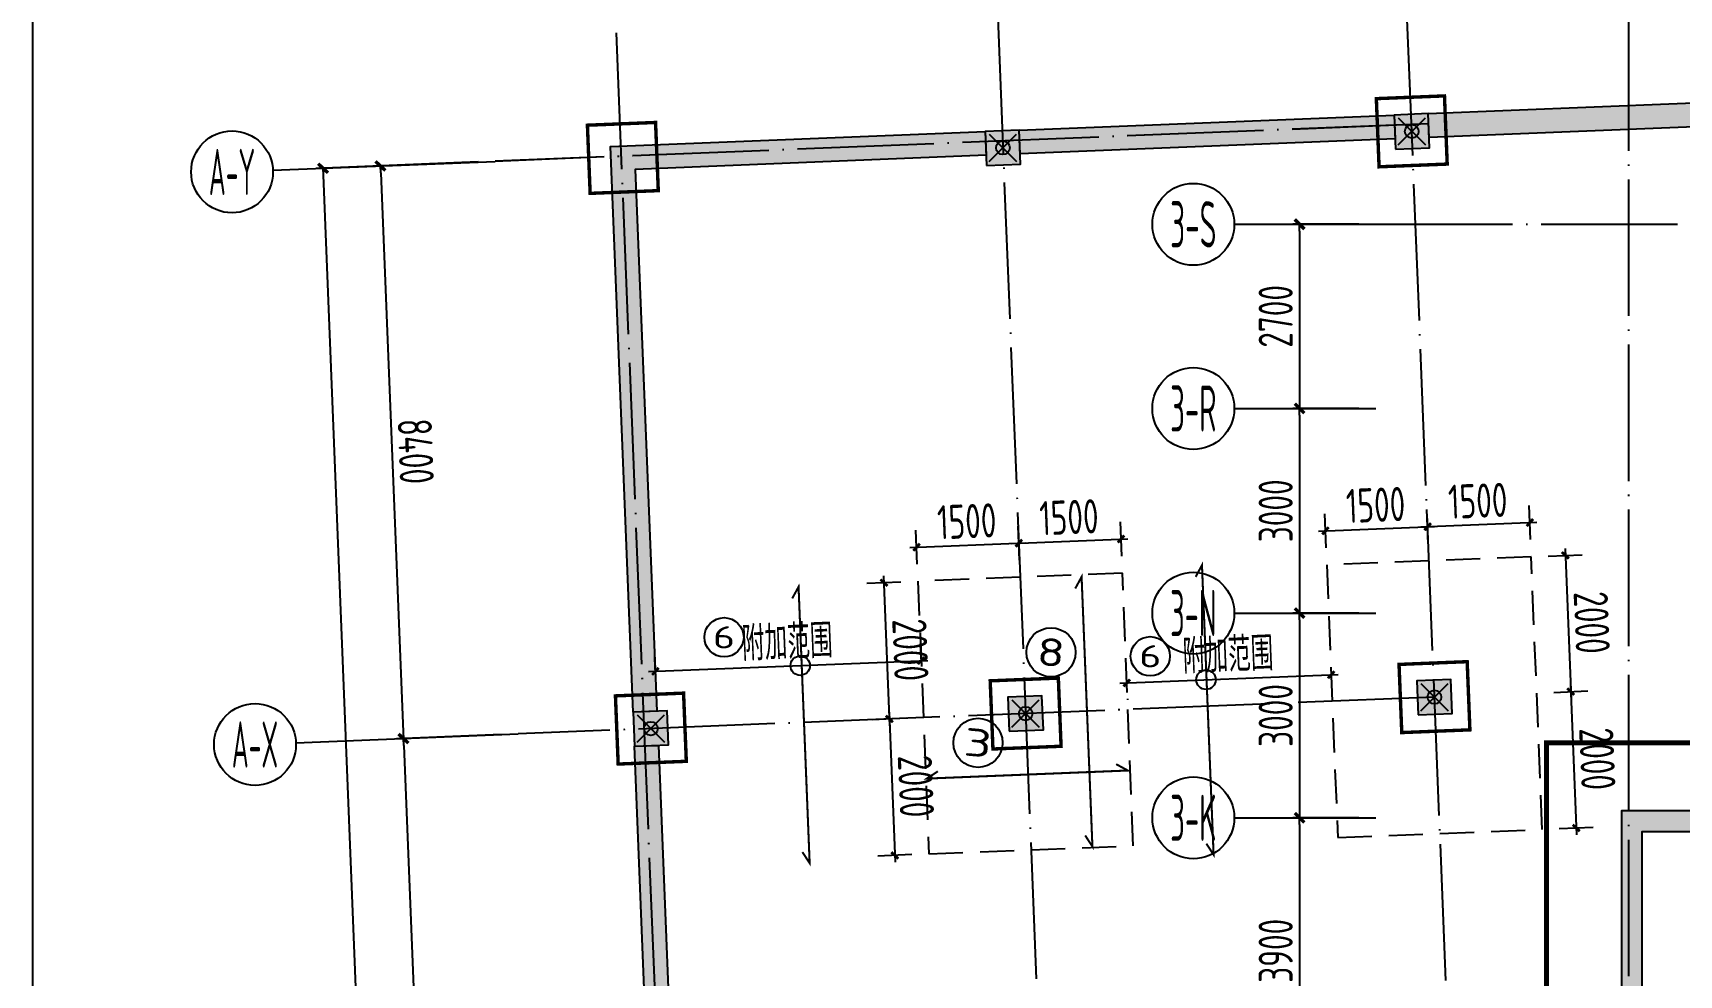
# Model space of a CAD drawing. Extents: x -57409 to 252654, y -8259 to 229119.
# Drawn here: x 23132 to 47271, y 200058 to 213868 of the extents above; entities that cross this region are included whole.
import ezdxf
from ezdxf.enums import TextEntityAlignment as Align

# ---------------------------------------------------------------- set-up
doc = ezdxf.new("R2010")
doc.units = 0
doc.header["$LTSCALE"] = 100
doc.header["$PDMODE"] = 35
doc.header["$PDSIZE"] = 200
doc.linetypes.add('DASHED', pattern=[0.75, 0.5, -0.25])
doc.linetypes.add('DOTE', pattern=[2.42, 2, -0.2, 0.02, -0.2])
doc.layers.get('0').update_dxf_attribs({"linetype": 'CONTINUOUS'})
doc.layers.get('Defpoints').update_dxf_attribs({"linetype": 'CONTINUOUS'})
for name, color, linetype in [('B-TEXT', 3, 'CONTINUOUS'), ('codim', 7, 'CONTINUOUS'), ('COLU', 7, 'CONTINUOUS'), ('CT', 2, 'CONTINUOUS'), ('dote', 253, 'DOTE'), ('h填实-主楼', 254, 'CONTINUOUS'), ('h填实-柱墙', 254, 'CONTINUOUS'), ('Q-dote', 253, 'DOTE'), ('WALL', 3, 'CONTINUOUS'), ('wall-主楼', 2, 'CONTINUOUS'), ('Z-AXIS', 3, 'CONTINUOUS'), ('Z-TEXT', 2, 'CONTINUOUS'), ('z柱下板带', 140, 'CONTINUOUS'), ('z柱下板带1', 60, 'CONTINUOUS'), ('板底钢筋', 24, 'CONTINUOUS')]:
    doc.layers.add(name, color=color, linetype=linetype)
doc.layers.add('mis', color=31, linetype='CONTINUOUS', plot=False)
doc.layers.add('重心计算', color=7, linetype='CONTINUOUS', plot=False)
doc.styles.add('_TCH_AXIS', font='tssdeng.shx', dxfattribs={"width": 0.7, "bigfont": 'tssdchn.shx'})
doc.styles.add('COMPLEX', font='tssdeng.shx', dxfattribs={"width": 0.7, "bigfont": 'tssdchn.shx'})
doc.styles.add('Jgcad-DIM', font='tssdeng.shx', dxfattribs={"width": 0.7, "bigfont": 'tssdchn.shx'})
doc.styles.add('TSSD_Dimension', font='tssdeng.shx', dxfattribs={"width": 0.7})
doc.dimstyles.new('TSSD_100_100$0', dxfattribs={"dimtxt": 300, "dimasz": 100, "dimexe": 100, "dimexo": 250, "dimgap": 100, "dimtad": 1, "dimdec": 0, "dimzin": 0, "dimdsep": 46, "dimtxsty": 'TSSD_Dimension', "dimblk": '_tsdbk', "dimblk1": '_tsdbk', "dimblk2": '_tsdbk', "dimsah": 1, "dimcen": 0, "dimdle": 100, "dimclrt": 7, "dimadec": 0, "dimazin": 0, "dimtfac": 1, "dimtdec": 0, "dimtix": 1, "dimtmove": 2, "dimatfit": 3, "dimldrblk": '_tsdbk', "dimfxl": 1, "dimtolj": 1, "dimtzin": 0, "dimarcsym": 0})

# ---------------------------------------------------------------- blocks, each defined once
blk = doc.blocks.new('_tsdbk')
blk.add_line((-1, 0), (0, 0))
at = {"const_width": 0.5}
blk.add_lwpolyline([(-0.7, -0.7), (0.7, 0.7)], dxfattribs=at)
blk = doc.blocks.new('*D85')
at = {"layer": 'Defpoints', "color": 0}
for p in [(29911, 211986), (28565, 203525), (30248, 203592)]:
    blk.add_point(p, dxfattribs=at)
at = {"layer": 'Z-AXIS', "color": 0, "lineweight": -2}
for p, q in [((29661, 211976), (28128, 211914)), ((28232, 211818), (28561, 203625)), ((29998, 203582), (28465, 203521))]:
    blk.add_line(p, q, dxfattribs=at)
at = {"layer": 'Z-AXIS', "color": 0, "lineweight": -2, "xscale": 100, "yscale": 100, "zscale": 100}
for p, rotation in [((28228, 211918), 92.29877300043938), ((28565, 203525), 272.2987730004394)]:
    blk.add_blockref('_tsdbk', p, dxfattribs=dict(at, rotation=rotation))
at = {"layer": 'Z-AXIS', "color": 7, "insert": (28746, 207735), "char_height": 500, "attachment_point": 5, "rotation": 272.2988, "style": 'TSSD_Dimension'}
blk.add_mtext('\\A1;8400', dxfattribs=at)
blk = doc.blocks.new('*D86')
at = {"layer": 'Defpoints', "color": 0}
for p in [(30248, 203592), (28890, 195431), (30573, 195499)]:
    blk.add_point(p, dxfattribs=at)
at = {"layer": 'Z-AXIS', "color": 0, "lineweight": -2}
for p, q in [((29998, 203582), (28465, 203521)), ((28569, 203425), (28886, 195531)), ((30323, 195489), (28790, 195427))]:
    blk.add_line(p, q, dxfattribs=at)
at = {"layer": 'Z-AXIS', "color": 0, "lineweight": -2, "xscale": 100, "yscale": 100, "zscale": 100}
for p, rotation in [((28565, 203525), 92.29877300043938), ((28890, 195431), 272.2987730004394)]:
    blk.add_blockref('_tsdbk', p, dxfattribs=dict(at, rotation=rotation))
at = {"layer": 'Z-AXIS', "color": 7, "insert": (29077, 199492), "char_height": 500, "attachment_point": 5, "rotation": 272.2988, "style": 'TSSD_Dimension'}
blk.add_mtext('\\A1;8100', dxfattribs=at)
blk = doc.blocks.new('_AXISO')
blk.add_circle((0, 0), 0.5)
at = {"layer": 'B-TEXT', "style": 'COMPLEX', "width": 1.450893}
blk.add_attdef('A', text='', height=0.56, dxfattribs=at).set_placement((0.249375, -0.28), (0.749375, -0.28), align=Align.FIT)
blk = doc.blocks.new('*D107')
at = {"layer": 'Defpoints', "color": 0}
for p in [(29911, 211986), (27387, 211884), (36385, 50715)]:
    blk.add_point(p, dxfattribs=at)
at = {"layer": 'Z-AXIS', "color": 0, "lineweight": -2}
for p, q in [((29661, 211976), (27287, 211880)), ((33856, 50714), (27391, 211784)), ((36135, 50705), (33760, 50610))]:
    blk.add_line(p, q, dxfattribs=at)
at = {"layer": 'Z-AXIS', "color": 0, "lineweight": -2, "xscale": 100, "yscale": 100, "zscale": 100}
for p, rotation in [((27387, 211884), 92.29877300043938), ((33860, 50614), 272.2987730004394)]:
    blk.add_blockref('_tsdbk', p, dxfattribs=dict(at, rotation=rotation))
at = {"layer": 'Z-AXIS', "color": 7, "insert": (30973, 131263), "char_height": 500, "attachment_point": 5, "rotation": 272.2988, "style": 'TSSD_Dimension'}
blk.add_mtext('\\A1;161400', dxfattribs=at)
blk = doc.blocks.new('*D292')
at = {"layer": 'Defpoints', "color": 0}
for p in [(42827, 211063), (41706, 208363), (42827, 208363)]:
    blk.add_point(p, dxfattribs=at)
at = {"layer": 'Z-AXIS', "color": 0, "lineweight": -2}
for p, q in [((42577, 211063), (41606, 211063)), ((41706, 210963), (41706, 208463)), ((42577, 208363), (41606, 208363))]:
    blk.add_line(p, q, dxfattribs=at)
at = {"layer": 'Z-AXIS', "color": 0, "lineweight": -2, "xscale": 100, "yscale": 100, "zscale": 100}
for p, rotation in [((41706, 211063), 90), ((41706, 208363), 270)]:
    blk.add_blockref('_tsdbk', p, dxfattribs=dict(at, rotation=rotation))
at = {"layer": 'Z-AXIS', "color": 7, "insert": (41356, 209713), "char_height": 500, "attachment_point": 5, "rotation": 90, "style": 'TSSD_Dimension'}
blk.add_mtext('\\A1;2700', dxfattribs=at)
blk = doc.blocks.new('*D293')
at = {"layer": 'Defpoints', "color": 0}
for p in [(42827, 208363), (41706, 205363), (42827, 205363)]:
    blk.add_point(p, dxfattribs=at)
at = {"layer": 'Z-AXIS', "color": 0, "lineweight": -2}
for p, q in [((42577, 208363), (41606, 208363)), ((41706, 208263), (41706, 205463)), ((42577, 205363), (41606, 205363))]:
    blk.add_line(p, q, dxfattribs=at)
at = {"layer": 'Z-AXIS', "color": 0, "lineweight": -2, "xscale": 100, "yscale": 100, "zscale": 100}
for p, rotation in [((41706, 208363), 90), ((41706, 205363), 270)]:
    blk.add_blockref('_tsdbk', p, dxfattribs=dict(at, rotation=rotation))
at = {"layer": 'Z-AXIS', "color": 7, "insert": (41356, 206863), "char_height": 500, "attachment_point": 5, "rotation": 90, "style": 'TSSD_Dimension'}
blk.add_mtext('\\A1;3000', dxfattribs=at)
blk = doc.blocks.new('*D294')
at = {"layer": 'Defpoints', "color": 0}
for p in [(42827, 205363), (41706, 202363), (42827, 202363)]:
    blk.add_point(p, dxfattribs=at)
at = {"layer": 'Z-AXIS', "color": 0, "lineweight": -2}
for p, q in [((42577, 205363), (41606, 205363)), ((41706, 205263), (41706, 202463)), ((42577, 202363), (41606, 202363))]:
    blk.add_line(p, q, dxfattribs=at)
at = {"layer": 'Z-AXIS', "color": 0, "lineweight": -2, "xscale": 100, "yscale": 100, "zscale": 100}
for p, rotation in [((41706, 205363), 90), ((41706, 202363), 270)]:
    blk.add_blockref('_tsdbk', p, dxfattribs=dict(at, rotation=rotation))
at = {"layer": 'Z-AXIS', "color": 7, "insert": (41356, 203863), "char_height": 500, "attachment_point": 5, "rotation": 90, "style": 'TSSD_Dimension'}
blk.add_mtext('\\A1;3000', dxfattribs=at)
blk = doc.blocks.new('*D295')
at = {"layer": 'Defpoints', "color": 0}
for p in [(42827, 202363), (41706, 198463), (42827, 198463)]:
    blk.add_point(p, dxfattribs=at)
at = {"layer": 'Z-AXIS', "color": 0, "lineweight": -2}
for p, q in [((42577, 202363), (41606, 202363)), ((41706, 202263), (41706, 198563)), ((42577, 198463), (41606, 198463))]:
    blk.add_line(p, q, dxfattribs=at)
at = {"layer": 'Z-AXIS', "color": 0, "lineweight": -2, "xscale": 100, "yscale": 100, "zscale": 100}
for p, rotation in [((41706, 202363), 90), ((41706, 198463), 270)]:
    blk.add_blockref('_tsdbk', p, dxfattribs=dict(at, rotation=rotation))
at = {"layer": 'Z-AXIS', "color": 7, "insert": (41356, 200413), "char_height": 500, "attachment_point": 5, "rotation": 90, "style": 'TSSD_Dimension'}
blk.add_mtext('\\A1;3900', dxfattribs=at)
blk = doc.blocks.new('_ArchTick')
at = {"color": 0, "linetype": 'ByBlock', "const_width": 0.4}
blk.add_lwpolyline([(-0.5, -0.5), (0.5, 0.5)], dxfattribs=at)
blk = doc.blocks.new('*D1723')
at = {"layer": 'codim', "color": 7, "lineweight": -2}
for p, q in [((43594, 206380), (43574, 206880)), ((42095, 206320), (42075, 206819))]:
    blk.add_line(p, q, dxfattribs=at)
at = {"layer": 'codim', "color": 0, "lineweight": -2}
blk.add_line((41985, 206566), (43684, 206634), dxfattribs=at)
at = {"layer": 'Defpoints', "color": 0}
for p in [(43584, 206630), (42105, 206070), (43604, 206130)]:
    blk.add_point(p, dxfattribs=at)
at = {"layer": 'codim', "color": 0, "lineweight": -2, "xscale": 100, "yscale": 100, "zscale": 100}
for p, rotation in [((42085, 206570), 182.2987729971084), ((43584, 206630), 2.298772997108385)]:
    blk.add_blockref('_ArchTick', p, dxfattribs=dict(at, rotation=rotation))
at = {"layer": 'codim', "color": 1, "insert": (42821, 206949), "char_height": 500, "attachment_point": 5, "rotation": 2.2988, "style": 'Jgcad-DIM'}
blk.add_mtext('\\A1;1500', dxfattribs=at)
blk = doc.blocks.new('*D1724')
at = {"layer": 'codim', "color": 7, "lineweight": -2}
for p, q in [((43594, 206380), (43574, 206880)), ((45093, 206440), (45073, 206940))]:
    blk.add_line(p, q, dxfattribs=at)
at = {"layer": 'codim', "color": 0, "lineweight": -2}
blk.add_line((43484, 206626), (45183, 206694), dxfattribs=at)
at = {"layer": 'Defpoints', "color": 0}
for p in [(45083, 206690), (45103, 206190), (43604, 206130)]:
    blk.add_point(p, dxfattribs=at)
at = {"layer": 'codim', "color": 0, "lineweight": -2, "xscale": 100, "yscale": 100, "zscale": 100}
for p, rotation in [((43584, 206630), 182.2987729971084), ((45083, 206690), 2.298772997108385)]:
    blk.add_blockref('_ArchTick', p, dxfattribs=dict(at, rotation=rotation))
at = {"layer": 'codim', "color": 1, "insert": (44319, 207010), "char_height": 500, "attachment_point": 5, "rotation": 2.2988, "style": 'Jgcad-DIM'}
blk.add_mtext('\\A1;1500', dxfattribs=at)
blk = doc.blocks.new('*D1735')
at = {"layer": 'codim', "color": 7, "lineweight": -2}
for p, q in [((45353, 206200), (45852, 206220)), ((45433, 204202), (45933, 204222))]:
    blk.add_line(p, q, dxfattribs=at)
at = {"layer": 'codim', "color": 0, "lineweight": -2}
blk.add_line((45599, 206310), (45687, 204112), dxfattribs=at)
at = {"layer": 'Defpoints', "color": 0}
for p in [(45103, 206190), (45183, 204192), (45683, 204212)]:
    blk.add_point(p, dxfattribs=at)
at = {"layer": 'codim', "color": 0, "lineweight": -2, "xscale": 100, "yscale": 100, "zscale": 100}
for p, rotation in [((45603, 206210), 92.29877300032996), ((45683, 204212), 272.29877300033)]:
    blk.add_blockref('_ArchTick', p, dxfattribs=dict(at, rotation=rotation))
at = {"layer": 'codim', "color": 1, "insert": (45992, 205225), "char_height": 500, "attachment_point": 5, "rotation": 272.2988, "style": 'Jgcad-DIM'}
blk.add_mtext('\\A1;2000', dxfattribs=at)
blk = doc.blocks.new('*D1736')
at = {"layer": 'codim', "color": 7, "lineweight": -2}
for p, q in [((45433, 204202), (45933, 204222)), ((45513, 202204), (46013, 202224))]:
    blk.add_line(p, q, dxfattribs=at)
at = {"layer": 'codim', "color": 0, "lineweight": -2}
blk.add_line((45679, 204312), (45767, 202114), dxfattribs=at)
at = {"layer": 'Defpoints', "color": 0}
for p in [(45183, 204192), (45263, 202194), (45763, 202214)]:
    blk.add_point(p, dxfattribs=at)
at = {"layer": 'codim', "color": 0, "lineweight": -2, "xscale": 100, "yscale": 100, "zscale": 100}
for p, rotation in [((45683, 204212), 92.29877300032996), ((45763, 202214), 272.29877300033)]:
    blk.add_blockref('_ArchTick', p, dxfattribs=dict(at, rotation=rotation))
at = {"layer": 'codim', "color": 1, "insert": (46073, 203227), "char_height": 500, "attachment_point": 5, "rotation": 272.2988, "style": 'Jgcad-DIM'}
blk.add_mtext('\\A1;2000', dxfattribs=at)
blk = doc.blocks.new('*D1737')
at = {"layer": 'codim', "color": 7, "lineweight": -2}
for p, q in [((37599, 206139), (37579, 206639)), ((36100, 206079), (36080, 206579))]:
    blk.add_line(p, q, dxfattribs=at)
at = {"layer": 'codim', "color": 0, "lineweight": -2}
blk.add_line((35990, 206325), (37689, 206393), dxfattribs=at)
at = {"layer": 'Defpoints', "color": 0}
for p in [(37589, 206389), (36110, 205829), (37609, 205889)]:
    blk.add_point(p, dxfattribs=at)
at = {"layer": 'codim', "color": 0, "lineweight": -2, "xscale": 100, "yscale": 100, "zscale": 100}
for p, rotation in [((36090, 206329), 182.2987729971116), ((37589, 206389), 2.298772997111629)]:
    blk.add_blockref('_ArchTick', p, dxfattribs=dict(at, rotation=rotation))
at = {"layer": 'codim', "color": 1, "insert": (36826, 206709), "char_height": 500, "attachment_point": 5, "rotation": 2.2988, "style": 'Jgcad-DIM'}
blk.add_mtext('\\A1;1500', dxfattribs=at)
blk = doc.blocks.new('*D1738')
at = {"layer": 'codim', "color": 7, "lineweight": -2}
for p, q in [((37599, 206139), (37579, 206639)), ((39098, 206199), (39078, 206699))]:
    blk.add_line(p, q, dxfattribs=at)
at = {"layer": 'codim', "color": 0, "lineweight": -2}
blk.add_line((37489, 206385), (39188, 206453), dxfattribs=at)
at = {"layer": 'Defpoints', "color": 0}
for p in [(39088, 206449), (39108, 205950), (37609, 205889)]:
    blk.add_point(p, dxfattribs=at)
at = {"layer": 'codim', "color": 0, "lineweight": -2, "xscale": 100, "yscale": 100, "zscale": 100}
for p, rotation in [((37589, 206389), 182.2987729971116), ((39088, 206449), 2.298772997111629)]:
    blk.add_blockref('_ArchTick', p, dxfattribs=dict(at, rotation=rotation))
at = {"layer": 'codim', "color": 1, "insert": (38324, 206769), "char_height": 500, "attachment_point": 5, "rotation": 2.2988, "style": 'Jgcad-DIM'}
blk.add_mtext('\\A1;1500', dxfattribs=at)
blk = doc.blocks.new('*D1739')
at = {"layer": 'codim', "color": 0, "lineweight": -2}
blk.add_line((35607, 205909), (35695, 203711), dxfattribs=at)
at = {"layer": 'codim', "color": 7, "lineweight": -2}
for p, q in [((35860, 205819), (35361, 205799)), ((35941, 203821), (35441, 203801))]:
    blk.add_line(p, q, dxfattribs=at)
at = {"layer": 'Defpoints', "color": 0}
for p in [(36110, 205829), (35691, 203811), (36190, 203831)]:
    blk.add_point(p, dxfattribs=at)
at = {"layer": 'codim', "color": 0, "lineweight": -2, "xscale": 100, "yscale": 100, "zscale": 100}
for p, rotation in [((35611, 205809), 92.2987729936601), ((35691, 203811), 272.2987729936601)]:
    blk.add_blockref('_ArchTick', p, dxfattribs=dict(at, rotation=rotation))
at = {"layer": 'codim', "color": 1, "insert": (36000, 204824), "char_height": 500, "attachment_point": 5, "rotation": 272.2988, "style": 'Jgcad-DIM'}
blk.add_mtext('\\A1;2000', dxfattribs=at)
blk = doc.blocks.new('*D1740')
at = {"layer": 'codim', "color": 7, "lineweight": -2}
for p, q in [((35941, 203821), (35441, 203801)), ((36021, 201823), (35521, 201802))]:
    blk.add_line(p, q, dxfattribs=at)
at = {"layer": 'codim', "color": 0, "lineweight": -2}
blk.add_line((35687, 203911), (35775, 201713), dxfattribs=at)
at = {"layer": 'Defpoints', "color": 0}
for p in [(36190, 203831), (35771, 201812), (36271, 201833)]:
    blk.add_point(p, dxfattribs=at)
at = {"layer": 'codim', "color": 0, "lineweight": -2, "xscale": 100, "yscale": 100, "zscale": 100}
for p, rotation in [((35691, 203811), 92.2987729936601), ((35771, 201812), 272.2987729936601)]:
    blk.add_blockref('_ArchTick', p, dxfattribs=dict(at, rotation=rotation))
at = {"layer": 'codim', "color": 1, "insert": (36081, 202826), "char_height": 500, "attachment_point": 5, "rotation": 272.2988, "style": 'Jgcad-DIM'}
blk.add_mtext('\\A1;2000', dxfattribs=at)
blk = doc.blocks.new('*D2856')
at = {"layer": 'codim', "color": 0, "lineweight": -2}
blk.add_line((39072, 204336), (42270, 204464), dxfattribs=at)
at = {"layer": 'codim', "color": 7, "lineweight": -2}
for p, q in [((42179, 204230), (42180, 204210)), ((39182, 204109), (39182, 204090))]:
    blk.add_line(p, q, dxfattribs=at)
at = {"layer": 'Defpoints', "color": 0}
for p in [(42169, 204479), (42170, 204460), (39172, 204359)]:
    blk.add_point(p, dxfattribs=at)
at = {"layer": 'codim', "color": 0, "lineweight": -2, "xscale": 100, "yscale": 100, "zscale": 100}
for p, rotation in [((42170, 204460), 2.30000000000001), ((39172, 204340), 182.3)]:
    blk.add_blockref('_ArchTick', p, dxfattribs=dict(at, rotation=rotation))
at = {"layer": 'codim', "color": 1, "insert": (40657, 204750), "char_height": 500, "attachment_point": 5, "rotation": 2.3, "style": 'Jgcad-DIM'}
blk.add_mtext('\\A1;附加范围', dxfattribs=at)
blk = doc.blocks.new('*D2857')
at = {"layer": 'codim', "color": 7, "lineweight": -2}
for p, q in [((32259, 204539), (32250, 204759)), ((36156, 204695), (36147, 204915))]:
    blk.add_line(p, q, dxfattribs=at)
at = {"layer": 'codim', "color": 0, "lineweight": -2}
blk.add_line((32160, 204505), (36257, 204670), dxfattribs=at)
at = {"layer": 'Defpoints', "color": 0}
for p in [(36157, 204666), (32269, 204289), (36166, 204445)]:
    blk.add_point(p, dxfattribs=at)
at = {"layer": 'codim', "color": 0, "lineweight": -2, "xscale": 100, "yscale": 100, "zscale": 100}
for p, rotation in [((36157, 204666), 2.30000000000001), ((32260, 204509), 182.3)]:
    blk.add_blockref('_ArchTick', p, dxfattribs=dict(at, rotation=rotation))
at = {"layer": 'codim', "color": 1, "insert": (34194, 204937), "char_height": 500, "attachment_point": 5, "rotation": 2.3, "style": 'Jgcad-DIM'}
blk.add_mtext('\\A1;附加范围', dxfattribs=at)
blk = doc.blocks.new('1')
at = {"layer": 'dote', "ltscale": 10}
for p, q in [((468509, 599743), (458615, 590271)), ((458698, 592855), (587451, 458371))]:
    blk.add_line(p, q, dxfattribs=at)
blk = doc.blocks.new('后浇带现场')
at = {"layer": 'dote', "ltscale": 10}
blk.add_line((671176, 759802), (657490, 759253), dxfattribs=at)
at = {"layer": 'Q-dote', "ltscale": 10}
blk.add_line((659263, 761135), (666731, 575100), dxfattribs=at)
at = {"color": 1, "lineweight": 30, "rotation": 318.5460777723208}
blk.add_blockref('1', (-77006, 620463), dxfattribs=at)

msp = doc.modelspace()

# ---------------------------------------------------------------- hatches: boundary and pattern name
at = {"layer": 'h填实-主楼'}
msp.add_hatch(color=256, dxfattribs=at).paths.add_polyline_path([(48427.6, 201662.7), (48427.6, 202462.7), (46427.6, 202462.7), (46427.6, 197162.7), (47327.6, 197162.7), (47327.6, 197462.7), (46927.6, 197462.7), (46927.6, 197662.7), (46727.6, 197662.7), (46727.6, 202162.7), (48127.6, 202162.7), (48127.6, 201662.7)])
at = {"layer": 'h填实-柱墙'}
for points in [[(43605.3, 212335.2), (43591.2, 212684.9), (49677.6, 212929.2), (49677.6, 211312.7), (61327.6, 211312.7), (61327.6, 210962.7), (49327.6, 210962.7), (49327.6, 212565)], [(43111.7, 212165.2), (43611.3, 212185.3), (43591.2, 212684.9), (43091.6, 212664.8)], [(37116.5, 211924.6), (37616.1, 211944.6), (37596.1, 212444.2), (37096.5, 212424.2)], [(37596.1, 212444.2), (43091.6, 212664.8), (43105.7, 212315.1), (37610.1, 212094.5)], [(31933.8, 203910.2), (31600.9, 212203.6), (37096.5, 212424.2), (37110.5, 212074.5), (31964.7, 211867.9), (32283.5, 203924.3)], [(43444.6, 203871.9), (43944.2, 203892), (43924.2, 204391.6), (43424.6, 204371.5)], [(37449.4, 203631.3), (37949, 203651.3), (37929, 204150.9), (37429.4, 204130.9)], [(31953.9, 203410.7), (32453.5, 203430.7), (32433.4, 203930.3), (31933.8, 203910.2)], [(31953.9, 203410.7), (32303.6, 203424.7), (32608.4, 195830.8), (32258.7, 195816.8)]]:
    msp.add_hatch(color=256, dxfattribs=at).paths.add_polyline_path(points)

# ---------------------------------------------------------------- linework, layer by layer
at = {"layer": 'codim'}
for centre in [(34383.4, 204592.7), (40334.6, 204386.5)]:
    msp.add_circle(centre, 142.6, dxfattribs=at)
at = {"layer": 'COLU'}
for points in [[(43111.7, 212165.2), (43611.3, 212185.3), (43591.2, 212684.9), (43091.6, 212664.8)], [(37116.5, 211924.6), (37616.1, 211944.6), (37596.1, 212444.2), (37096.5, 212424.2)], [(43444.6, 203871.9), (43944.2, 203892), (43924.2, 204391.6), (43424.6, 204371.5)], [(37449.4, 203631.3), (37949, 203651.3), (37929, 204150.9), (37429.4, 204130.9)], [(31953.9, 203410.7), (32453.5, 203430.7), (32433.4, 203930.3), (31933.8, 203910.2)]]:
    msp.add_lwpolyline(points, close=True, dxfattribs=at)
at = {"layer": 'CT', "const_width": 50}
for points in [[(42871.9, 211905.4), (43871.1, 211945.5), (43831, 212944.7), (42831.8, 212904.6)], [(31303.2, 211516.1), (32302.4, 211556.2), (32262.3, 212555.4), (31263.1, 212515.3)], [(43204.8, 203612.1), (44204, 203652.2), (44163.9, 204651.4), (43164.7, 204611.3)], [(37209.7, 203371.4), (38208.9, 203411.5), (38168.8, 204410.7), (37169.6, 204370.6)], [(31714.1, 203150.8), (32713.3, 203190.9), (32673.2, 204190.1), (31674, 204150)]]:
    msp.add_lwpolyline(points, close=True, dxfattribs=at)
at = {"layer": 'CT', "const_width": 75}
msp.add_lwpolyline([(59927.7, 209162.5), (51627.7, 209162.5), (51627.7, 206363.5), (48227.7, 206362.9), (48227.7, 203462.9), (45327.7, 203462.5), (45327.7, 196462.8), (47527.7, 196462.9), (47527.7, 195862.9), (52927.7, 195862.9), (52927.7, 197312.9), (55927.5, 197312.9), (55927.5, 193313.6), (61327.5, 193313.5)], dxfattribs=at)
at = {"layer": 'CT', "color": 1, "const_width": 75}
msp.add_lwpolyline([(59927.7, 208812.5), (51927.7, 208812.5), (51927.7, 206313.5), (48227.7, 206312.9), (48227.7, 203462.9), (45327.7, 203462.5), (45327.7, 196462.8), (47827.7, 196462.9), (47827.7, 196162.9), (52927.7, 196162.9), (52927.7, 197312.9), (55927.5, 197312.9), (55927.5, 193313.6), (61027.5, 193313.5)], dxfattribs=at)
at = {"layer": 'dote', "ltscale": 10}
for p, q in [((50742.8, 28297.9), (43274.9, 214333)), ((46527.6, 214139.7), (46527.6, 191803)), ((37279.7, 214092.4), (44747.7, 28057.3)), ((31684.2, 213867.8), (39152.2, 27832.6)), ((43597.3, 212535), (29910.9, 211985.6)), ((42826.6, 211062.7), (96327.6, 211062.7)), ((43684.4, 204131.7), (30247.8, 203592.4))]:
    msp.add_line(p, q, dxfattribs=at)
at = {"layer": 'mis'}
msp.add_lwpolyline([(23132, 229118.7), (252632, 229118.7), (252632, -6908), (23132, -6908)], close=True, dxfattribs=at)
at = {"layer": 'WALL'}
msp.add_lwpolyline([(43605.3, 212335.2), (43591.2, 212684.9), (49677.6, 212929.2), (49677.6, 211312.7), (61327.6, 211312.7), (61327.6, 210962.7), (49327.6, 210962.7), (49327.6, 212565), (43605.3, 212335.2)], dxfattribs=at)
for points in [[(37596.1, 212444.2), (43091.6, 212664.8), (43105.7, 212315.1), (37610.1, 212094.5)], [(31933.8, 203910.2), (31600.9, 212203.6), (37096.5, 212424.2), (37110.5, 212074.5), (31964.7, 211867.9), (32283.5, 203924.3)], [(31953.9, 203410.7), (32303.6, 203424.7), (32608.4, 195830.8), (32258.7, 195816.8)]]:
    msp.add_lwpolyline(points, close=True, dxfattribs=at)
at = {"layer": 'wall-主楼'}
msp.add_lwpolyline([(48427.6, 201662.7), (48427.6, 202462.7), (46427.6, 202462.7), (46427.6, 197162.7), (47327.6, 197162.7), (47327.6, 197462.7), (46927.6, 197462.7), (46927.6, 197662.7), (46727.6, 197662.7), (46727.6, 202162.7), (48127.6, 202162.7), (48127.6, 201662.7)], close=True, dxfattribs=at)
at = {"layer": 'Z-AXIS'}
for p, q in [((26651.7, 211854.8), (29910.9, 211985.6)), ((40748.3, 211062.7), (42826.6, 211062.7)), ((40748.3, 208362.7), (42826.6, 208362.7)), ((40748.3, 205362.7), (42826.6, 205362.7)), ((26988.6, 203461.5), (30247.8, 203592.4)), ((40748.3, 202362.7), (42826.6, 202362.7))]:
    msp.add_line(p, q, dxfattribs=at)
at = {"layer": 'z柱下板带', "linetype": 'DASHED', "ltscale": 10}
msp.add_lwpolyline([(42105.4, 206070), (42265.8, 202073.2), (45263.4, 202193.5), (45103, 206190.3)], close=True, dxfattribs=at)
at = {"layer": 'z柱下板带1', "linetype": 'DASHED', "ltscale": 10}
msp.add_lwpolyline([(36110.2, 205829.3), (36270.6, 201832.5), (39268.2, 201952.9), (39107.8, 205949.6)], close=True, dxfattribs=at)
at = {"layer": '板底钢筋', "const_width": 30}
for points in [[(38561.9, 202104.6), (38668.5, 201942.1), (38509.9, 205894.4), (38416.6, 205723.8)], [(40338.9, 201984.1), (40445.5, 201821.6), (40275.1, 206064.9), (40181.9, 205894.3)], [(34415.4, 201860.6), (34522, 201698.1), (34359.4, 205748.7), (34266.1, 205578.1)], [(39016.7, 203149.2), (39187.3, 203056), (36239.8, 202937.7), (36402.3, 203044.3)]]:
    msp.add_lwpolyline(points, dxfattribs=at)
at = {"layer": '重心计算', "color": 5}
for p in [(43351.5, 212425.1), (43351.5, 212425.1), (37356.3, 212184.4), (37356.3, 212184.4), (43684.4, 204131.7), (43684.4, 204131.7), (37689.2, 203891.1), (37689.2, 203891.1), (32193.6, 203670.5), (32193.6, 203670.5)]:
    msp.add_point(p, dxfattribs=at)

# ---------------------------------------------------------------- block references
at = {"color": 3, "lineweight": 30}
msp.add_blockref('后浇带现场', (-627579.1, -547267.4), dxfattribs=at)
at = {"layer": 'Z-AXIS'}
ref = msp.add_blockref('_AXISO', (26052.2, 211830.7), dxfattribs=dict(at, xscale=1199.999999999998, yscale=1200, zscale=1200, rotation=359.9996457873818))
ref.add_attrib('A', 'A-Y', dxfattribs={"color": 7, "height": 678.82, "rotation": 359.99965, "style": '_TCH_AXIS', "width": 0.40625}).set_placement((25712.7, 211491.3), (26391.6, 211491.3), align=Align.FIT)
ref = msp.add_blockref('_AXISO', (40148.3, 211062.7), dxfattribs=dict(at, xscale=1199.999999999998, yscale=1200, zscale=1200, rotation=359.9996457873846))
ref.add_attrib('A', '3-S', dxfattribs={"color": 7, "height": 678.82, "rotation": 359.99965, "style": '_TCH_AXIS', "width": 0.433333}).set_placement((39808.9, 210723.3), (40487.7, 210723.3), align=Align.FIT)
ref = msp.add_blockref('_AXISO', (40148.3, 208362.7), dxfattribs=dict(at, xscale=1199.999999999998, yscale=1200, zscale=1200, rotation=359.9996457873846))
ref.add_attrib('A', '3-R', dxfattribs={"color": 7, "height": 678.82, "rotation": 359.99965, "style": '_TCH_AXIS', "width": 0.433333}).set_placement((39808.9, 208023.3), (40487.7, 208023.3), align=Align.FIT)
ref = msp.add_blockref('_AXISO', (40148.3, 205362.7), dxfattribs=dict(at, xscale=1199.999999999998, yscale=1200, zscale=1200, rotation=359.9996457873846))
ref.add_attrib('A', '3-N', dxfattribs={"color": 7, "height": 678.82, "rotation": 359.99965, "style": '_TCH_AXIS', "width": 0.433333}).set_placement((39808.9, 205023.3), (40487.7, 205023.3), align=Align.FIT)
ref = msp.add_blockref('_AXISO', (26389.1, 203437.5), dxfattribs=dict(at, xscale=1199.999999999998, yscale=1200, zscale=1200, rotation=359.9996457873818))
ref.add_attrib('A', 'A-X', dxfattribs={"color": 7, "height": 678.82, "rotation": 359.99965, "style": '_TCH_AXIS', "width": 0.419355}).set_placement((26049.7, 203098.1), (26728.5, 203098.1), align=Align.FIT)
ref = msp.add_blockref('_AXISO', (40148.3, 202362.7), dxfattribs=dict(at, xscale=1199.999999999998, yscale=1200, zscale=1200, rotation=359.9996457873846))
ref.add_attrib('A', '3-K', dxfattribs={"color": 7, "height": 678.82, "rotation": 359.99965, "style": '_TCH_AXIS', "width": 0.433333}).set_placement((39808.9, 202023.3), (40487.7, 202023.3), align=Align.FIT)
at = {"layer": 'Z-TEXT'}
ref = msp.add_blockref('_AXISO', (33266.5, 205008.6), dxfattribs=dict(at, xscale=576.0000000000059, yscale=576, zscale=576, rotation=359.9996457873814))
ref.add_attrib('A', '6', dxfattribs={"layer": 'Z-AXIS', "color": 7, "height": 325.8, "rotation": 359.99965, "style": '_TCH_AXIS', "width": 2}).set_placement((33103.5, 204845.7), (33429.4, 204845.7), align=Align.FIT)
ref = msp.add_blockref('_AXISO', (38061.5, 204788.8), dxfattribs=dict(at, xscale=720.0000000000095, yscale=720, zscale=720, rotation=354.9312915747616))
ref.add_attrib('A', '8', dxfattribs={"layer": 'Z-AXIS', "color": 7, "height": 407.3, "rotation": 354.93129, "style": '_TCH_AXIS', "width": 1.857143}).set_placement((37840.7, 204603.9), (38246.4, 204567.9), align=Align.FIT)
ref = msp.add_blockref('_AXISO', (39517.2, 204730.8), dxfattribs=dict(at, xscale=576.0000000000059, yscale=576, zscale=576, rotation=359.9996457873814))
ref.add_attrib('A', '6', dxfattribs={"layer": 'Z-AXIS', "color": 7, "height": 325.8, "rotation": 359.99965, "style": '_TCH_AXIS', "width": 2}).set_placement((39354.3, 204567.9), (39680.1, 204567.9), align=Align.FIT)
ref = msp.add_blockref('_AXISO', (36990.8, 203462.6), dxfattribs=dict(at, xscale=720.0000000000095, yscale=720, zscale=720, rotation=354.9312915747616))
ref.add_attrib('A', '3', dxfattribs={"layer": 'Z-AXIS', "color": 7, "height": 407.3, "rotation": 354.93129, "style": '_TCH_AXIS', "width": 1.857143}).set_placement((36769.9, 203277.8), (37175.6, 203241.8), align=Align.FIT)

# ---------------------------------------------------------------- dimensions: what is measured, and where the dimension line sits
at = {"layer": 'codim'}
for base, p1, p2, angle, picture, middle in [((45082.9, 206689.9), (43604.2, 206130.1), (45103, 206190.3), 2.29877, '*D1724', (44319.5, 207009.5)), ((39087.7, 206449.2), (37609, 205889.5), (39107.8, 205949.6), 2.29877, '*D1738', (38324.3, 206768.9)), ((43584.1, 206629.7), (42105.4, 206070), (43604.2, 206130.1), 2.29877, '*D1723', (42820.7, 206949.4)), ((37588.9, 206389.1), (36110.2, 205829.3), (37609, 205889.5), 2.29877, '*D1737', (36825.5, 206708.7)), ((45682.8, 204212), (45103, 206190.3), (45183.2, 204191.9), 272.29877, '*D1735', (45992.4, 205225.2)), ((35690.8, 203810.9), (36110.2, 205829.3), (36190.4, 203830.9), 272.29877, '*D1739', (36000.4, 204824.1)), ((45763, 202213.6), (45183.2, 204191.9), (45263.4, 202193.5), 272.29877, '*D1736', (46072.6, 203226.8)), ((35771, 201812.5), (36190.4, 203830.9), (36270.6, 201832.5), 272.29877, '*D1740', (36080.7, 202825.7))]:
    dim = msp.add_linear_dim(base=base, p1=p1, p2=p2, angle=angle, dimstyle='TSSD_100_100$0', override={"dimtxt": 500, "dimexe": 250, "dimtxsty": 'Jgcad-DIM', "dimblk": 'ArchTick', "dimblk1": 'ArchTick', "dimblk2": 'ArchTick', "dimclre": 7, "dimclrt": 1, "dimadec": 3}, dxfattribs=at)
    dim.commit()
    dim.dimension.update_dxf_attribs({"geometry": picture, "text_midpoint": middle})
for base, p1, p2, picture, middle in [((36156.9, 204665.7), (32268.9, 204288.8), (36165.8, 204445.2), '*D2857', (34194.4, 204937.1)), ((42170, 204460.2), (39171.6, 204359.1), (42169.2, 204479.4), '*D2856', (40657.2, 204749.7))]:
    dim = msp.add_linear_dim(base=base, p1=p1, p2=p2, angle=182.3, text='附加范围', dimstyle='TSSD_100_100$0', override={"dimtxt": 500, "dimexe": 250, "dimtxsty": 'Jgcad-DIM', "dimblk": 'ArchTick', "dimblk1": 'ArchTick', "dimblk2": 'ArchTick', "dimclre": 7, "dimclrt": 1, "dimadec": 3}, dxfattribs=at)
    dim.commit()
    dim.dimension.update_dxf_attribs({"geometry": picture, "text_midpoint": middle})
at = {"layer": 'Z-AXIS'}
for base, p1, p2, angle, picture, middle in [((27386.6, 211884.3), (36384.7, 50715.5), (29910.9, 211985.6), 92.29877, '*D107', (30973.2, 131263.3)), ((28564.9, 203524.8), (29910.9, 211985.6), (30247.8, 203592.4), 92.29877, '*D85', (28746.1, 207735.5)), ((41705.5, 208362.7), (42826.6, 211062.7), (42826.6, 208362.7), 90, '*D292', (41355.5, 209712.7)), ((41705.5, 205362.7), (42826.6, 208362.7), (42826.6, 205362.7), 90, '*D293', (41355.5, 206862.7)), ((41705.5, 202362.7), (42826.6, 205362.7), (42826.6, 202362.7), 90, '*D294', (41355.5, 203862.7)), ((28889.8, 195431.3), (30247.8, 203592.4), (30572.7, 195498.9), 92.29877, '*D86', (29077, 199492.1)), ((41705.5, 198462.7), (42826.6, 202362.7), (42826.6, 198462.7), 90, '*D295', (41355.5, 200412.7))]:
    dim = msp.add_linear_dim(base=base, p1=p1, p2=p2, angle=angle, dimstyle='TSSD_100_100$0', override={"dimtxt": 500}, dxfattribs=at)
    dim.commit()
    dim.dimension.update_dxf_attribs({"geometry": picture, "text_midpoint": middle})

doc.saveas('drawing.dxf')
